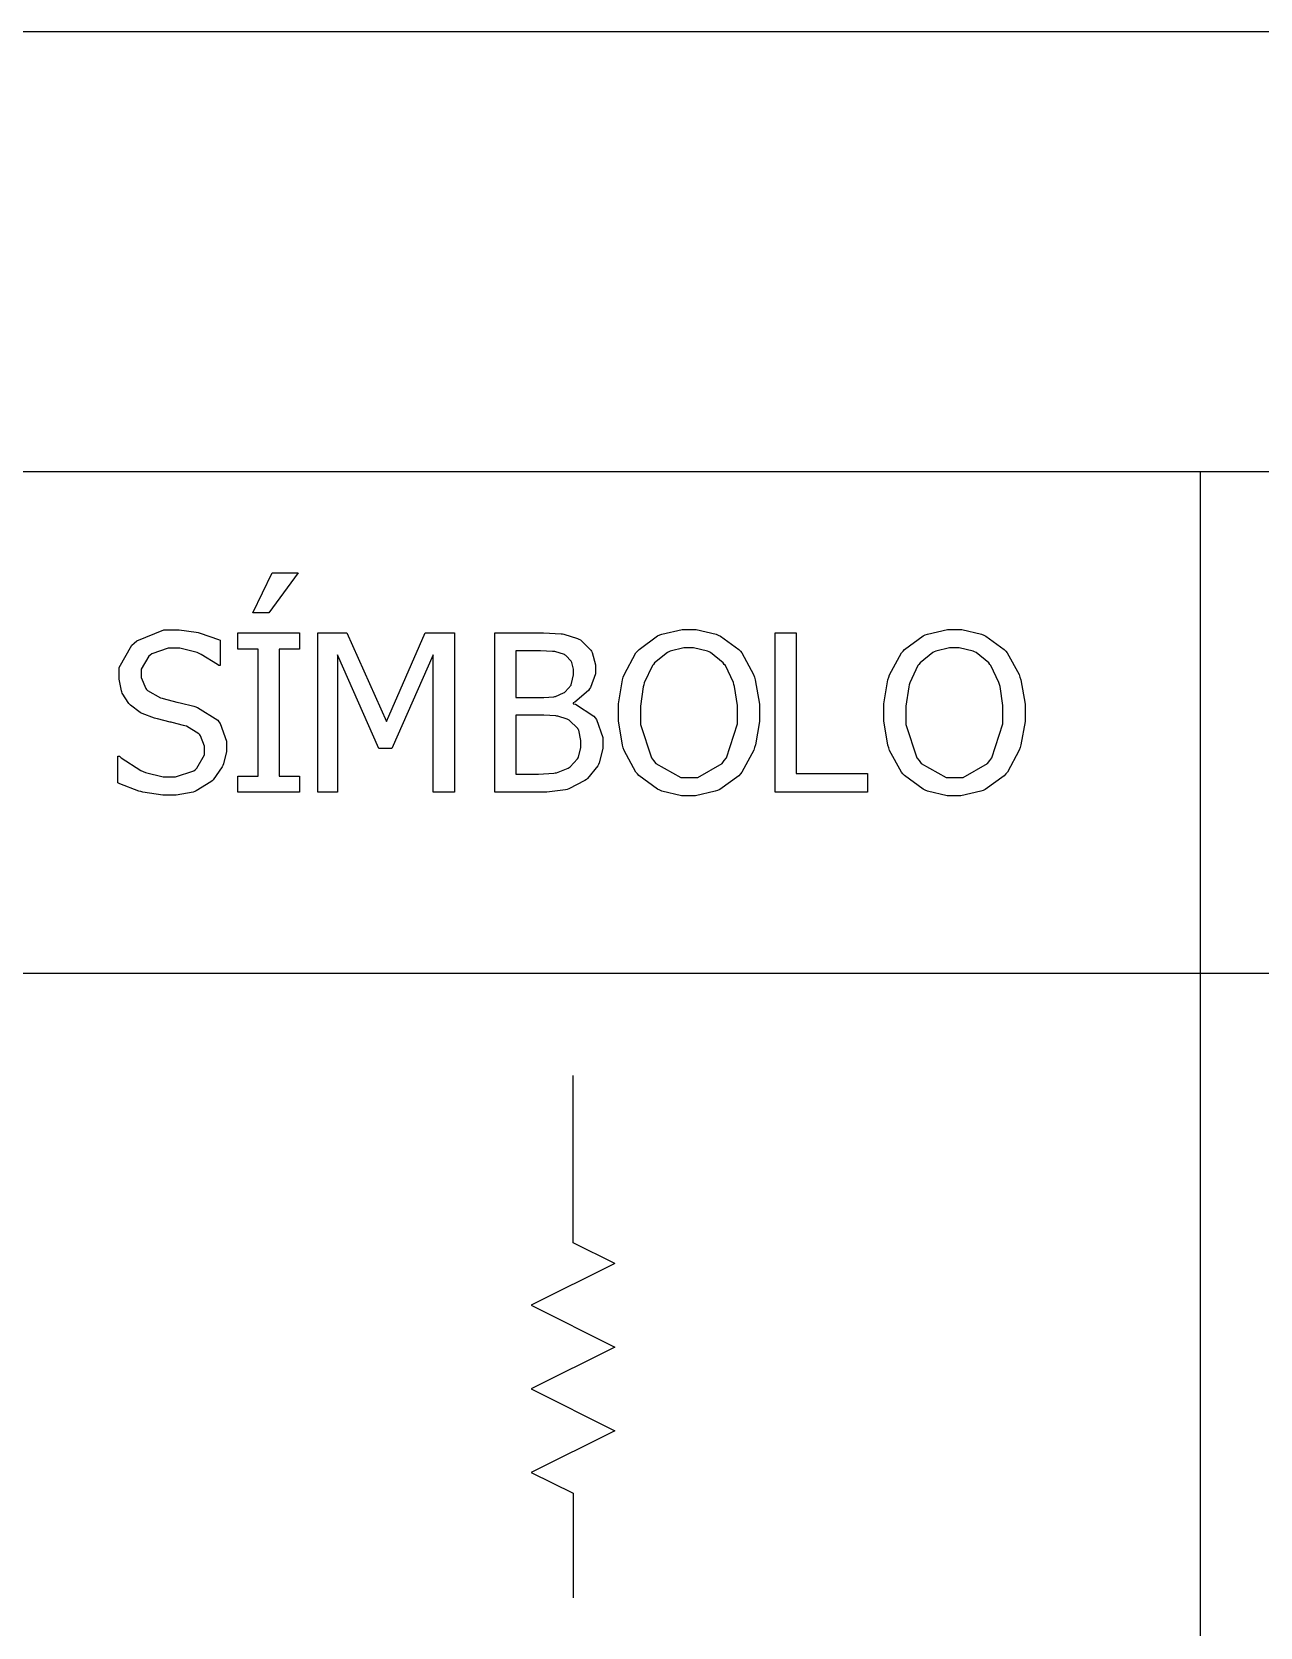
# Model space of a CAD drawing. Header units: millimetres. Extents: x 1974 to 2560, y 1429 to 1567.
# Drawn here: x 2500.178 to 2502.245, y 1530.009 to 1532.696 of the extents above; entities that cross this region are included whole.
import ezdxf

# ---------------------------------------------------------------- set-up
doc = ezdxf.new("R2010")
doc.units = ezdxf.units.MM
doc.layers.add('TEXTO', color=4, linetype='Continuous')
doc.layers.add('TIMBRE', color=7, linetype='Continuous')

msp = doc.modelspace()

# ---------------------------------------------------------------- linework, layer by layer
at = {"layer": 'TEXTO', "color": 0}
for p, q in [((2507.7976, 1531.9544), (2478.9131, 1531.9544)), ((2502.1448, 1531.9544), (2502.1448, 1515.0586)), ((2500.5497, 1531.717), (2500.582, 1531.7845)), ((2500.6259, 1531.7845), (2500.5767, 1531.717)), ((2500.582, 1531.7845), (2500.6259, 1531.7845)), ((2500.582, 1531.7845), (2500.582, 1531.7845)), ((2500.5767, 1531.717), (2500.5497, 1531.717)), ((2500.3457, 1531.6626), (2500.35, 1531.6662)), ((2500.35, 1531.6662), (2500.3542, 1531.6699)), ((2500.3542, 1531.6699), (2500.3996, 1531.6883)), ((2500.3996, 1531.6883), (2500.4149, 1531.6883)), ((2500.4149, 1531.6883), (2500.4255, 1531.6883)), ((2500.4255, 1531.6883), (2500.4542, 1531.6846)), ((2500.4542, 1531.6846), (2500.4576, 1531.6838)), ((2500.4576, 1531.6838), (2500.4609, 1531.6831)), ((2500.4609, 1531.6831), (2500.4919, 1531.6724)), ((2500.4919, 1531.6724), (2500.4948, 1531.671)), ((2500.4948, 1531.671), (2500.4948, 1531.6282)), ((2500.5242, 1531.6561), (2500.5242, 1531.6834)), ((2500.5242, 1531.6834), (2500.6284, 1531.6834)), ((2500.6284, 1531.6834), (2500.6284, 1531.6561)), ((2500.6589, 1531.4148), (2500.6589, 1531.6834)), ((2500.6589, 1531.6834), (2500.7076, 1531.6834)), ((2500.7076, 1531.6834), (2500.7747, 1531.5338)), ((2500.7747, 1531.5338), (2500.8396, 1531.6834)), ((2500.8396, 1531.6834), (2500.8892, 1531.6834)), ((2500.8892, 1531.6834), (2500.8892, 1531.4148)), ((2500.8892, 1531.6834), (2500.8892, 1531.6834)), ((2500.9568, 1531.4148), (2500.9568, 1531.6834)), ((2500.9568, 1531.6834), (2501.0282, 1531.6834)), ((2501.0282, 1531.6834), (2501.0389, 1531.6834)), ((2501.0389, 1531.6834), (2501.0688, 1531.682)), ((2501.0688, 1531.682), (2501.0712, 1531.6816)), ((2501.0712, 1531.6816), (2501.0735, 1531.6813)), ((2501.0735, 1531.6813), (2501.0965, 1531.6738)), ((2501.0965, 1531.6738), (2501.0986, 1531.6726)), ((2501.0986, 1531.6726), (2501.1011, 1531.6714)), ((2501.1011, 1531.6714), (2501.1186, 1531.6545)), ((2501.1999, 1531.6556), (2501.2311, 1531.6782)), ((2501.2311, 1531.6782), (2501.2348, 1531.6798)), ((2501.2348, 1531.6798), (2501.2384, 1531.6813)), ((2501.2384, 1531.6813), (2501.2724, 1531.689)), ((2501.2724, 1531.689), (2501.2838, 1531.689)), ((2501.2838, 1531.689), (2501.2961, 1531.689)), ((2501.2961, 1531.689), (2501.3295, 1531.6811)), ((2501.3295, 1531.6811), (2501.3331, 1531.6795)), ((2501.3331, 1531.6795), (2501.3368, 1531.6779)), ((2501.3368, 1531.6779), (2501.3678, 1531.6555)), ((2501.4288, 1531.4148), (2501.4288, 1531.6834)), ((2501.4288, 1531.6834), (2501.4645, 1531.6834)), ((2501.4645, 1531.6834), (2501.4645, 1531.4465)), ((2501.6469, 1531.6556), (2501.6781, 1531.6782)), ((2501.6781, 1531.6782), (2501.6818, 1531.6798)), ((2501.6818, 1531.6798), (2501.6854, 1531.6813)), ((2501.6854, 1531.6813), (2501.7194, 1531.689)), ((2501.7194, 1531.689), (2501.7308, 1531.689)), ((2501.7308, 1531.689), (2501.7431, 1531.689)), ((2501.7431, 1531.689), (2501.7765, 1531.6811)), ((2501.7765, 1531.6811), (2501.7802, 1531.6795)), ((2501.7802, 1531.6795), (2501.7838, 1531.6779)), ((2501.7838, 1531.6779), (2501.8148, 1531.6555)), ((2500.3245, 1531.6252), (2500.3457, 1531.6626)), ((2500.3744, 1531.6439), (2500.3618, 1531.6224)), ((2500.377, 1531.6459), (2500.3744, 1531.6439)), ((2500.3796, 1531.6478), (2500.377, 1531.6459)), ((2500.4072, 1531.6575), (2500.3796, 1531.6478)), ((2500.4173, 1531.6575), (2500.4072, 1531.6575)), ((2500.4269, 1531.6575), (2500.4173, 1531.6575)), ((2500.456, 1531.6501), (2500.4269, 1531.6575)), ((2500.4593, 1531.6487), (2500.456, 1531.6501)), ((2500.4626, 1531.6472), (2500.4593, 1531.6487)), ((2500.49, 1531.6303), (2500.4626, 1531.6472)), ((2500.5585, 1531.6561), (2500.5242, 1531.6561)), ((2500.5585, 1531.4422), (2500.5585, 1531.6561)), ((2500.6284, 1531.6561), (2500.5941, 1531.6561)), ((2500.5941, 1531.6561), (2500.5941, 1531.4422)), ((2500.7618, 1531.4887), (2500.6923, 1531.6462)), ((2500.6923, 1531.6462), (2500.6923, 1531.4148)), ((2500.8534, 1531.6462), (2500.7835, 1531.4887)), ((2500.8534, 1531.4148), (2500.8534, 1531.6462)), ((2501.0269, 1531.653), (2500.9926, 1531.653)), ((2500.9926, 1531.653), (2500.9926, 1531.5743)), ((2501.0337, 1531.653), (2501.0269, 1531.653)), ((2501.0544, 1531.6521), (2501.0337, 1531.653)), ((2501.0563, 1531.6519), (2501.0544, 1531.6521)), ((2501.058, 1531.6517), (2501.0563, 1531.6519)), ((2501.0741, 1531.6467), (2501.058, 1531.6517)), ((2501.0755, 1531.6459), (2501.0741, 1531.6467)), ((2501.0767, 1531.6452), (2501.0755, 1531.6459)), ((2501.0855, 1531.6359), (2501.0767, 1531.6452)), ((2501.1186, 1531.6545), (2501.1198, 1531.6524)), ((2501.1198, 1531.6524), (2501.1209, 1531.6503)), ((2501.1209, 1531.6503), (2501.1265, 1531.6297)), ((2501.1747, 1531.6128), (2501.1947, 1531.6496)), ((2501.1947, 1531.6496), (2501.1973, 1531.6526)), ((2501.1973, 1531.6526), (2501.1999, 1531.6556)), ((2501.2475, 1531.6503), (2501.2261, 1531.6328)), ((2501.2499, 1531.6514), (2501.2475, 1531.6503)), ((2501.2523, 1531.6526), (2501.2499, 1531.6514)), ((2501.2754, 1531.6582), (2501.2523, 1531.6526)), ((2501.2839, 1531.6582), (2501.2754, 1531.6582)), ((2501.2917, 1531.6582), (2501.2839, 1531.6582)), ((2501.3152, 1531.6524), (2501.2917, 1531.6582)), ((2501.3177, 1531.6512), (2501.3152, 1531.6524)), ((2501.3203, 1531.6501), (2501.3177, 1531.6512)), ((2501.3416, 1531.6327), (2501.3203, 1531.6501)), ((2501.3678, 1531.6555), (2501.3704, 1531.6526)), ((2501.3704, 1531.6526), (2501.3729, 1531.6497)), ((2501.3704, 1531.6526), (2501.3704, 1531.6526)), ((2501.3729, 1531.6497), (2501.3927, 1531.6131)), ((2501.6218, 1531.6128), (2501.6418, 1531.6496)), ((2501.6418, 1531.6496), (2501.6444, 1531.6526)), ((2501.6444, 1531.6526), (2501.6469, 1531.6556)), ((2501.6945, 1531.6503), (2501.6731, 1531.6328)), ((2501.6969, 1531.6514), (2501.6945, 1531.6503)), ((2501.6994, 1531.6526), (2501.6969, 1531.6514)), ((2501.7224, 1531.6582), (2501.6994, 1531.6526)), ((2501.7309, 1531.6582), (2501.7224, 1531.6582)), ((2501.7386, 1531.6582), (2501.7309, 1531.6582)), ((2501.7622, 1531.6524), (2501.7386, 1531.6582)), ((2501.7648, 1531.6512), (2501.7622, 1531.6524)), ((2501.7673, 1531.6501), (2501.7648, 1531.6512)), ((2501.7886, 1531.6327), (2501.7673, 1531.6501)), ((2501.8148, 1531.6555), (2501.8173, 1531.6526)), ((2501.8173, 1531.6526), (2501.8199, 1531.6497)), ((2501.8173, 1531.6526), (2501.8173, 1531.6526)), ((2501.8199, 1531.6497), (2501.8397, 1531.6131)), ((2500.3245, 1531.6115), (2500.3245, 1531.6252)), ((2500.3245, 1531.6051), (2500.3245, 1531.6115)), ((2500.3618, 1531.6224), (2500.3618, 1531.6152)), ((2500.3618, 1531.6152), (2500.3618, 1531.6084)), ((2500.4922, 1531.6282), (2500.49, 1531.6303)), ((2500.4948, 1531.6282), (2500.4922, 1531.6282)), ((2501.086, 1531.6346), (2501.0855, 1531.6359)), ((2501.0865, 1531.6335), (2501.086, 1531.6346)), ((2501.0864, 1531.5982), (2501.0893, 1531.6129)), ((2501.0893, 1531.622), (2501.0865, 1531.6335)), ((2501.0893, 1531.6177), (2501.0893, 1531.622)), ((2501.0893, 1531.6129), (2501.0893, 1531.6177)), ((2501.0893, 1531.6177), (2501.0893, 1531.6177)), ((2501.1265, 1531.6144), (2501.1181, 1531.5915)), ((2501.1265, 1531.6297), (2501.1265, 1531.6228)), ((2501.1265, 1531.6228), (2501.1265, 1531.6144)), ((2501.1733, 1531.6085), (2501.1747, 1531.6128)), ((2501.2223, 1531.6282), (2501.2087, 1531.5994)), ((2501.2242, 1531.6303), (2501.2223, 1531.6282)), ((2501.2261, 1531.6328), (2501.2242, 1531.6303)), ((2501.3434, 1531.6303), (2501.3416, 1531.6327)), ((2501.3452, 1531.6282), (2501.3434, 1531.6303)), ((2501.3588, 1531.5998), (2501.3452, 1531.6282)), ((2501.3927, 1531.6131), (2501.3942, 1531.6087)), ((2501.6204, 1531.6085), (2501.6218, 1531.6128)), ((2501.6694, 1531.6282), (2501.6557, 1531.5994)), ((2501.6712, 1531.6303), (2501.6694, 1531.6282)), ((2501.6731, 1531.6328), (2501.6712, 1531.6303)), ((2501.7905, 1531.6303), (2501.7886, 1531.6327)), ((2501.7922, 1531.6282), (2501.7905, 1531.6303)), ((2501.8058, 1531.5998), (2501.7922, 1531.6282)), ((2501.8397, 1531.6131), (2501.8412, 1531.6087)), ((2500.3284, 1531.5858), (2500.3245, 1531.6051)), ((2500.3292, 1531.5838), (2500.3284, 1531.5858)), ((2500.3298, 1531.5818), (2500.3292, 1531.5838)), ((2500.3618, 1531.6084), (2500.3692, 1531.5897)), ((2500.3692, 1531.5897), (2500.3708, 1531.588)), ((2500.3708, 1531.588), (2500.3722, 1531.5863)), ((2500.3722, 1531.5863), (2500.3939, 1531.574)), ((2501.0591, 1531.5763), (2501.0729, 1531.5823)), ((2501.0729, 1531.5823), (2501.0743, 1531.5831)), ((2501.0743, 1531.5831), (2501.0757, 1531.5839)), ((2501.0757, 1531.5839), (2501.0853, 1531.5954)), ((2501.0853, 1531.5954), (2501.0858, 1531.5968)), ((2501.0858, 1531.5968), (2501.0864, 1531.5982)), ((2501.1148, 1531.5865), (2501.0917, 1531.5669)), ((2501.1165, 1531.5889), (2501.1148, 1531.5865)), ((2501.1181, 1531.5915), (2501.1165, 1531.5889)), ((2501.165, 1531.564), (2501.1719, 1531.6043)), ((2501.1719, 1531.6043), (2501.1733, 1531.6085)), ((2501.2068, 1531.5925), (2501.2022, 1531.5599)), ((2501.2078, 1531.5959), (2501.2068, 1531.5925)), ((2501.2087, 1531.5994), (2501.2078, 1531.5959)), ((2501.3597, 1531.5963), (2501.3588, 1531.5998)), ((2501.3606, 1531.5929), (2501.3597, 1531.5963)), ((2501.3654, 1531.5609), (2501.3606, 1531.5929)), ((2501.3942, 1531.6087), (2501.3955, 1531.6044)), ((2501.3955, 1531.6044), (2501.4027, 1531.563)), ((2501.6121, 1531.564), (2501.619, 1531.6043)), ((2501.619, 1531.6043), (2501.6204, 1531.6085)), ((2501.6539, 1531.5925), (2501.6492, 1531.5599)), ((2501.6548, 1531.5959), (2501.6539, 1531.5925)), ((2501.6557, 1531.5994), (2501.6548, 1531.5959)), ((2501.8067, 1531.5963), (2501.8058, 1531.5998)), ((2501.8076, 1531.5929), (2501.8067, 1531.5963)), ((2501.8125, 1531.5609), (2501.8076, 1531.5929)), ((2501.8412, 1531.6087), (2501.8426, 1531.6044)), ((2501.8426, 1531.6044), (2501.8497, 1531.563)), ((2500.3406, 1531.5645), (2500.3298, 1531.5818)), ((2500.342, 1531.563), (2500.3406, 1531.5645)), ((2500.3434, 1531.5615), (2500.342, 1531.563)), ((2500.3597, 1531.5492), (2500.3434, 1531.5615)), ((2500.3939, 1531.574), (2500.3969, 1531.5732)), ((2500.3969, 1531.5732), (2500.3987, 1531.5727)), ((2500.3987, 1531.5727), (2500.4219, 1531.5669)), ((2500.4219, 1531.5669), (2500.4247, 1531.5662)), ((2500.4247, 1531.5662), (2500.4274, 1531.5656)), ((2500.4274, 1531.5656), (2500.4501, 1531.5597)), ((2500.4501, 1531.5597), (2500.4519, 1531.5592)), ((2500.4519, 1531.5592), (2500.4565, 1531.5578)), ((2500.4565, 1531.5578), (2500.4904, 1531.5364)), ((2500.9926, 1531.5743), (2501.0332, 1531.5743)), ((2501.0332, 1531.5743), (2501.0393, 1531.5743)), ((2501.0393, 1531.5743), (2501.0565, 1531.5757)), ((2501.0565, 1531.5757), (2501.0579, 1531.5761)), ((2501.0579, 1531.5761), (2501.0591, 1531.5763)), ((2501.0917, 1531.5669), (2501.0888, 1531.5654)), ((2501.0888, 1531.5654), (2501.0888, 1531.564)), ((2501.0888, 1531.564), (2501.0927, 1531.563)), ((2501.0927, 1531.563), (2501.1237, 1531.5432)), ((2501.165, 1531.549), (2501.165, 1531.564)), ((2501.2022, 1531.5599), (2501.2022, 1531.549)), ((2501.3654, 1531.549), (2501.3654, 1531.5609)), ((2501.4027, 1531.563), (2501.4027, 1531.549)), ((2501.6121, 1531.549), (2501.6121, 1531.564)), ((2501.6492, 1531.5599), (2501.6492, 1531.549)), ((2501.8125, 1531.549), (2501.8125, 1531.5609)), ((2501.8497, 1531.563), (2501.8497, 1531.549)), ((2500.3615, 1531.5483), (2500.3597, 1531.5492)), ((2500.3633, 1531.5474), (2500.3615, 1531.5483)), ((2500.3841, 1531.5397), (2500.3633, 1531.5474)), ((2500.3864, 1531.5391), (2500.3841, 1531.5397)), ((2500.3889, 1531.5385), (2500.3864, 1531.5391)), ((2500.4105, 1531.5331), (2500.3889, 1531.5385)), ((2500.4122, 1531.5328), (2500.4105, 1531.5331)), ((2500.4139, 1531.5323), (2500.4122, 1531.5328)), ((2500.4329, 1531.5276), (2500.4139, 1531.5323)), ((2500.4904, 1531.5364), (2500.4925, 1531.5335)), ((2500.4925, 1531.5335), (2500.4946, 1531.5307)), ((2500.4946, 1531.5307), (2500.5053, 1531.5012)), ((2501.0332, 1531.5445), (2500.9926, 1531.5445)), ((2500.9926, 1531.5445), (2500.9926, 1531.4453)), ((2501.0398, 1531.5445), (2501.0332, 1531.5445)), ((2501.0598, 1531.5435), (2501.0398, 1531.5445)), ((2501.0616, 1531.5432), (2501.0598, 1531.5435)), ((2501.0632, 1531.543), (2501.0616, 1531.5432)), ((2501.0786, 1531.5382), (2501.0632, 1531.543)), ((2501.0801, 1531.5374), (2501.0786, 1531.5382)), ((2501.0822, 1531.5364), (2501.0801, 1531.5374)), ((2501.0968, 1531.5224), (2501.0822, 1531.5364)), ((2501.1237, 1531.5432), (2501.1259, 1531.5402)), ((2501.1259, 1531.5402), (2501.1281, 1531.5374)), ((2501.1281, 1531.5374), (2501.1391, 1531.5073)), ((2501.165, 1531.5354), (2501.165, 1531.549)), ((2501.1718, 1531.4941), (2501.165, 1531.5354)), ((2501.2022, 1531.549), (2501.2022, 1531.5289)), ((2501.2022, 1531.5289), (2501.2206, 1531.4728)), ((2501.347, 1531.4728), (2501.3654, 1531.53)), ((2501.3654, 1531.53), (2501.3654, 1531.549)), ((2501.3654, 1531.549), (2501.3654, 1531.549)), ((2501.4027, 1531.5343), (2501.3957, 1531.4945)), ((2501.4027, 1531.549), (2501.4027, 1531.5343)), ((2501.6121, 1531.5354), (2501.6121, 1531.549)), ((2501.6188, 1531.4941), (2501.6121, 1531.5354)), ((2501.6492, 1531.549), (2501.6492, 1531.5289)), ((2501.6492, 1531.5289), (2501.6677, 1531.4728)), ((2501.794, 1531.4728), (2501.8125, 1531.53)), ((2501.8125, 1531.53), (2501.8125, 1531.549)), ((2501.8125, 1531.549), (2501.8125, 1531.549)), ((2501.8497, 1531.5343), (2501.8428, 1531.4945)), ((2501.8497, 1531.549), (2501.8497, 1531.5343)), ((2500.435, 1531.5268), (2500.4329, 1531.5276)), ((2500.4378, 1531.5261), (2500.435, 1531.5268)), ((2500.4588, 1531.5135), (2500.4378, 1531.5261)), ((2500.4602, 1531.5118), (2500.4588, 1531.5135)), ((2500.4614, 1531.5102), (2500.4602, 1531.5118)), ((2500.4681, 1531.4923), (2500.4614, 1531.5102)), ((2501.0976, 1531.5207), (2501.0968, 1531.5224)), ((2501.0983, 1531.5192), (2501.0976, 1531.5207)), ((2501.1019, 1531.5021), (2501.0983, 1531.5192)), ((2501.1019, 1531.4958), (2501.1019, 1531.5021)), ((2501.1391, 1531.5073), (2501.1391, 1531.4973)), ((2500.3225, 1531.4308), (2500.3225, 1531.4755)), ((2500.3225, 1531.4755), (2500.3251, 1531.4755)), ((2500.3251, 1531.4755), (2500.328, 1531.4728)), ((2500.4555, 1531.4552), (2500.4681, 1531.4781)), ((2500.4681, 1531.4857), (2500.4681, 1531.4923)), ((2500.4681, 1531.4781), (2500.4681, 1531.4857)), ((2500.5053, 1531.4835), (2500.5, 1531.4628)), ((2500.5053, 1531.5012), (2500.5053, 1531.4912)), ((2500.5053, 1531.4912), (2500.5053, 1531.4835)), ((2500.7835, 1531.4887), (2500.7618, 1531.4887)), ((2501.098, 1531.4742), (2501.1019, 1531.4904)), ((2501.1019, 1531.4904), (2501.1019, 1531.4958)), ((2501.1019, 1531.4958), (2501.1019, 1531.4958)), ((2501.1391, 1531.4884), (2501.1328, 1531.4645)), ((2501.1391, 1531.4973), (2501.1391, 1531.4884)), ((2501.1391, 1531.4973), (2501.1391, 1531.4973)), ((2501.1733, 1531.4897), (2501.1718, 1531.4941)), ((2501.1746, 1531.4855), (2501.1733, 1531.4897)), ((2501.1945, 1531.4488), (2501.1746, 1531.4855)), ((2501.3929, 1531.4856), (2501.3729, 1531.4488)), ((2501.3944, 1531.49), (2501.3929, 1531.4856)), ((2501.3957, 1531.4945), (2501.3944, 1531.49)), ((2501.6203, 1531.4897), (2501.6188, 1531.4941)), ((2501.6216, 1531.4855), (2501.6203, 1531.4897)), ((2501.6416, 1531.4488), (2501.6216, 1531.4855)), ((2501.8399, 1531.4856), (2501.82, 1531.4488)), ((2501.8414, 1531.49), (2501.8399, 1531.4856)), ((2501.8428, 1531.4945), (2501.8414, 1531.49)), ((2500.328, 1531.4728), (2500.3613, 1531.4514)), ((2500.3613, 1531.4514), (2500.3651, 1531.4498)), ((2500.3651, 1531.4498), (2500.3688, 1531.4484)), ((2500.3688, 1531.4484), (2500.3984, 1531.4407)), ((2500.4195, 1531.4407), (2500.4505, 1531.4511)), ((2500.4505, 1531.4511), (2500.4531, 1531.4531)), ((2500.4531, 1531.4531), (2500.4555, 1531.4552)), ((2500.4978, 1531.4576), (2500.4829, 1531.436)), ((2500.4989, 1531.4602), (2500.4978, 1531.4576)), ((2500.5, 1531.4628), (2500.4989, 1531.4602)), ((2501.0608, 1531.4478), (2501.0807, 1531.4555)), ((2501.0807, 1531.4555), (2501.0824, 1531.4566)), ((2501.0824, 1531.4566), (2501.0841, 1531.4578)), ((2501.0841, 1531.4578), (2501.0965, 1531.4712)), ((2501.0965, 1531.4712), (2501.0972, 1531.4726)), ((2501.0972, 1531.4726), (2501.098, 1531.4742)), ((2501.1302, 1531.4593), (2501.1133, 1531.4383)), ((2501.1315, 1531.4619), (2501.1302, 1531.4593)), ((2501.1328, 1531.4645), (2501.1315, 1531.4619)), ((2501.1971, 1531.4458), (2501.1945, 1531.4488)), ((2501.2206, 1531.4728), (2501.2244, 1531.4681)), ((2501.2244, 1531.4681), (2501.2281, 1531.4634)), ((2501.2281, 1531.4634), (2501.27, 1531.44)), ((2501.2988, 1531.44), (2501.3396, 1531.4634)), ((2501.3396, 1531.4634), (2501.3433, 1531.4681)), ((2501.3433, 1531.4681), (2501.347, 1531.4728)), ((2501.3729, 1531.4488), (2501.3704, 1531.4458)), ((2501.6442, 1531.4458), (2501.6416, 1531.4488)), ((2501.6677, 1531.4728), (2501.6714, 1531.4681)), ((2501.6714, 1531.4681), (2501.6751, 1531.4634)), ((2501.6751, 1531.4634), (2501.7169, 1531.44)), ((2501.7458, 1531.44), (2501.7867, 1531.4634)), ((2501.7867, 1531.4634), (2501.7904, 1531.4681)), ((2501.7904, 1531.4681), (2501.794, 1531.4728)), ((2501.82, 1531.4488), (2501.8173, 1531.4458)), ((2500.3256, 1531.4293), (2500.3225, 1531.4308)), ((2500.3576, 1531.417), (2500.3256, 1531.4293)), ((2500.3984, 1531.4407), (2500.4083, 1531.4407)), ((2500.4083, 1531.4407), (2500.4195, 1531.4407)), ((2500.4788, 1531.4322), (2500.4544, 1531.4172)), ((2500.4809, 1531.4342), (2500.4788, 1531.4322)), ((2500.4829, 1531.436), (2500.4809, 1531.4342)), ((2500.5242, 1531.4148), (2500.5242, 1531.4422)), ((2500.5242, 1531.4422), (2500.5585, 1531.4422)), ((2500.5941, 1531.4422), (2500.6284, 1531.4422)), ((2500.6284, 1531.4422), (2500.6284, 1531.4148)), ((2500.6284, 1531.4422), (2500.6284, 1531.4422)), ((2500.9926, 1531.4453), (2501.0216, 1531.4453)), ((2501.0216, 1531.4453), (2501.0308, 1531.4453)), ((2501.0308, 1531.4453), (2501.0563, 1531.4471)), ((2501.0563, 1531.4471), (2501.0586, 1531.4474)), ((2501.0586, 1531.4474), (2501.0608, 1531.4478)), ((2501.1086, 1531.4347), (2501.0815, 1531.4206)), ((2501.1112, 1531.4366), (2501.1086, 1531.4347)), ((2501.1133, 1531.4383), (2501.1112, 1531.4366)), ((2501.1997, 1531.4429), (2501.1971, 1531.4458)), ((2501.231, 1531.4199), (2501.1997, 1531.4429)), ((2501.27, 1531.44), (2501.2839, 1531.44)), ((2501.2839, 1531.44), (2501.2988, 1531.44)), ((2501.3676, 1531.4427), (2501.3356, 1531.4196)), ((2501.3704, 1531.4458), (2501.3676, 1531.4427)), ((2501.4645, 1531.4465), (2501.5845, 1531.4465)), ((2501.5845, 1531.4465), (2501.5845, 1531.4148)), ((2501.5845, 1531.4465), (2501.5845, 1531.4465)), ((2501.6468, 1531.4429), (2501.6442, 1531.4458)), ((2501.678, 1531.4199), (2501.6468, 1531.4429)), ((2501.7169, 1531.44), (2501.7309, 1531.44)), ((2501.7309, 1531.44), (2501.7458, 1531.44)), ((2501.8146, 1531.4427), (2501.7826, 1531.4196)), ((2501.8173, 1531.4458), (2501.8146, 1531.4427)), ((2500.3611, 1531.416), (2500.3576, 1531.417)), ((2500.3644, 1531.415), (2500.3611, 1531.416)), ((2500.3983, 1531.4098), (2500.3644, 1531.415)), ((2500.4108, 1531.4098), (2500.3983, 1531.4098)), ((2500.4203, 1531.4098), (2500.4108, 1531.4098)), ((2500.4108, 1531.4098), (2500.4108, 1531.4098)), ((2500.4489, 1531.4152), (2500.4203, 1531.4098)), ((2500.4517, 1531.4162), (2500.4489, 1531.4152)), ((2500.4544, 1531.4172), (2500.4517, 1531.4162)), ((2500.6284, 1531.4148), (2500.5242, 1531.4148)), ((2500.6923, 1531.4148), (2500.6589, 1531.4148)), ((2500.8892, 1531.4148), (2500.8534, 1531.4148)), ((2501.0339, 1531.4148), (2500.9568, 1531.4148)), ((2501.0444, 1531.4148), (2501.0339, 1531.4148)), ((2501.0758, 1531.419), (2501.0444, 1531.4148)), ((2501.0786, 1531.4198), (2501.0758, 1531.419)), ((2501.0815, 1531.4206), (2501.0786, 1531.4198)), ((2501.2346, 1531.4184), (2501.231, 1531.4199)), ((2501.2382, 1531.417), (2501.2346, 1531.4184)), ((2501.2715, 1531.4091), (2501.2382, 1531.417)), ((2501.2838, 1531.4091), (2501.2715, 1531.4091)), ((2501.2948, 1531.4091), (2501.2838, 1531.4091)), ((2501.3283, 1531.4166), (2501.2948, 1531.4091)), ((2501.3319, 1531.4181), (2501.3283, 1531.4166)), ((2501.3356, 1531.4196), (2501.3319, 1531.4181)), ((2501.5845, 1531.4148), (2501.4288, 1531.4148)), ((2501.6817, 1531.4184), (2501.678, 1531.4199)), ((2501.6853, 1531.417), (2501.6817, 1531.4184)), ((2501.7185, 1531.4091), (2501.6853, 1531.417)), ((2501.7308, 1531.4091), (2501.7185, 1531.4091)), ((2501.7419, 1531.4091), (2501.7308, 1531.4091)), ((2501.7753, 1531.4166), (2501.7419, 1531.4091)), ((2501.779, 1531.4181), (2501.7753, 1531.4166)), ((2501.7826, 1531.4196), (2501.779, 1531.4181)), ((2507.7976, 1531.1096), (2478.9131, 1531.1096)), ((2501.0888, 1530.6562), (2501.0888, 1530.9379)), ((2501.1592, 1530.6212), (2501.0888, 1530.6562)), ((2501.1592, 1530.6212), (2501.0184, 1530.5507)), ((2501.0184, 1530.5507), (2501.1592, 1530.4803)), ((2501.1592, 1530.4803), (2501.0184, 1530.41)), ((2501.0184, 1530.41), (2501.1592, 1530.3395)), ((2501.1592, 1530.3395), (2501.0184, 1530.2691)), ((2501.0184, 1530.2691), (2501.0888, 1530.234)), ((2501.0888, 1530.234), (2501.0888, 1530.0579))]:
    msp.add_line(p, q, dxfattribs=at)
at = {"layer": 'TIMBRE', "color": 12}
msp.add_line((2507.7976, 1532.6956), (2478.9131, 1532.6956), dxfattribs=at)
msp.add_lwpolyline([(2478.9131, 1513.0586), (2507.7976, 1513.0586), (2507.7976, 1532.6956), (2478.9131, 1532.6956)], close=True, dxfattribs=at)

doc.saveas('drawing.dxf')
